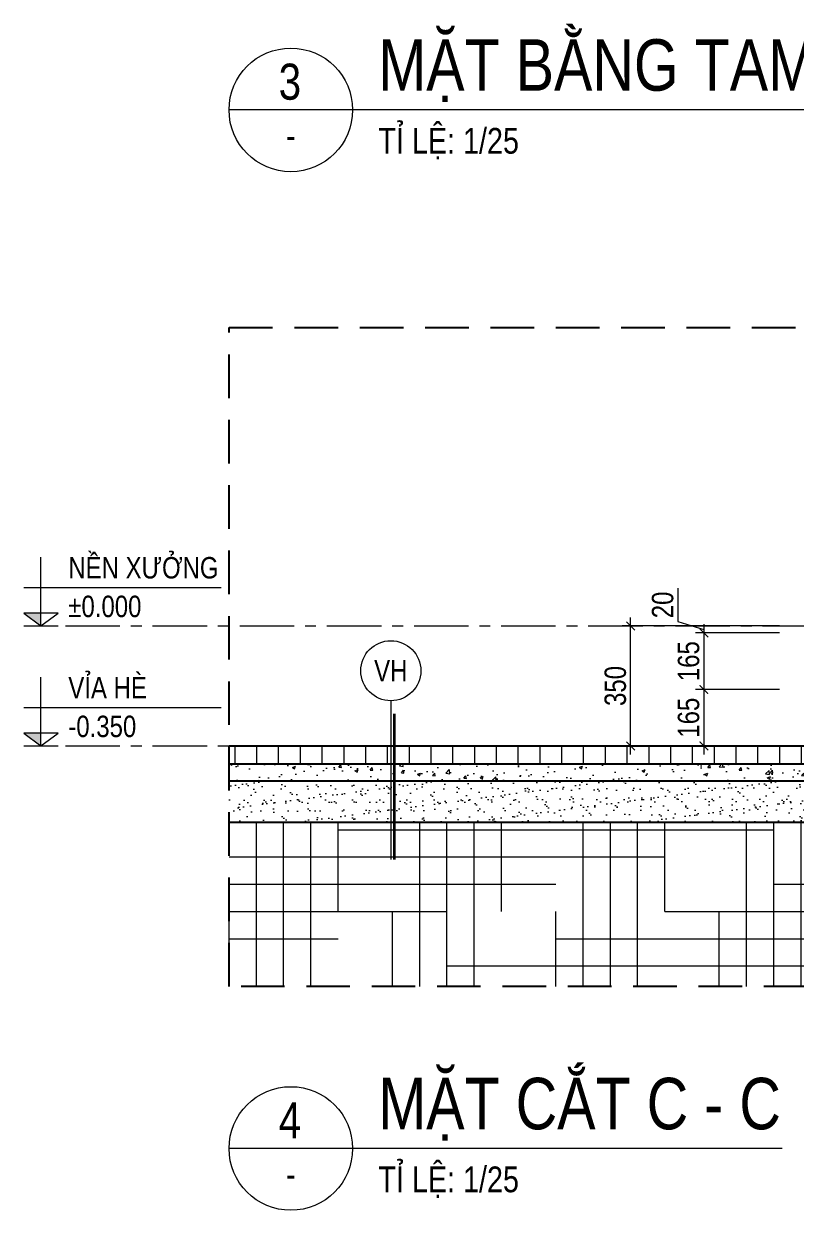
# Model space of a CAD drawing. Header units: millimetres. Extents: x -547695 to 905972, y -1055718 to 167349.
# Drawn here: x -528952 to -526700, y -1019778 to -1016321 of the extents above; entities that cross this region are included whole.
import ezdxf
from ezdxf.enums import TextEntityAlignment as Align

# ---------------------------------------------------------------- set-up
doc = ezdxf.new("R2010")
doc.units = ezdxf.units.MM
doc.linetypes.add('CENTER', pattern=[50.8, 31.75, -6.35, 6.35, -6.35])
doc.linetypes.add('HIDDEN', pattern=[9.525, 6.35, -3.175])
doc.layers.get('DEFPOINTS').update_dxf_attribs({"color": 1, "lineweight": 25})
for name, color, linetype, lineweight in [('A-CONC', 2, 'Continuous', 35), ('A-DIMS', 8, 'Continuous', 9), ('A-GRID', 250, 'CENTER', 15), ('A-HIDD', 45, 'HIDDEN', 9), ('A-PATT', 252, 'Continuous', 9), ('A-SYMBOLS', 10, 'Continuous', 13), ('HATCH', 159, 'Continuous', 0)]:
    doc.layers.add(name, color=color, linetype=linetype, lineweight=lineweight)
doc.styles.add('VTK _ Arial_2.5 mm', font='arial.ttf', dxfattribs={"width": 0.8})
doc.styles.add('VTK_Arial', font='arial.ttf', dxfattribs={"width": 0.8})
doc.dimstyles.new('$ZCDB_AUDIT_GENERATED_BDC7FD', dxfattribs={"dimscale": 25, "dimtxt": 2.5, "dimasz": 1, "dimexe": 1, "dimexo": 0, "dimgap": 0.5, "dimtad": 1, "dimdec": 0, "dimzin": 12, "dimdsep": 46, "dimtxsty": 'VTK_Arial', "dimblk": 'ARCHTICK', "dimcen": 0, "dimdle": 1, "dimclrd": 256, "dimclre": 256, "dimclrt": 7, "dimadec": 1, "dimazin": 3, "dimtfac": 1, "dimtdec": 0, "dimtmove": 0, "dimatfit": 2, "dimfxl": 20, "dimtolj": 1, "dimtzin": 0, "dimlwd": -1, "dimlwe": -1, "dimarcsym": 0})

# ---------------------------------------------------------------- blocks, each defined once
blk = doc.blocks.new('*U938')
for p, q in [((0, 0), (-14.5, 0)), ((60.11, 0), (0, 0))]:
    blk.add_line(p, q)
blk.add_circle((-8.5, 0), 6)
at = {"color": 7, "style": 'VTK_Arial', "width": 0.8}
blk.add_attdef('SECTION', (0, 1.86), '', height=5, dxfattribs=at)
blk.add_attdef('MARK', text='', height=3.5, dxfattribs=at).set_placement((-8.59, 0.99), align=Align.CENTER)
at = {"color": 7, "linetype": 'Continuous', "style": 'VTK_Arial', "width": 0.8}
blk.add_attdef('REF', text='', height=2.5, dxfattribs=at).set_placement((-8.49, -3.75), align=Align.CENTER)
at = {"color": 7, "linetype": 'Continuous', "style": 'VTK_Arial', "width": 0.8, "flags": 8}
blk.add_attdef('SCALE-I', (0, -4.25), '', height=2.5, dxfattribs=at)
blk = doc.blocks.new('*U274')
for p, q in [((0, 0), (-14.5, 0)), ((39.23, 0), (0, 0))]:
    blk.add_line(p, q)
blk.add_circle((-8.5, 0), 6)
at = {"color": 7, "style": 'VTK_Arial', "width": 0.8}
blk.add_attdef('SECTION', (0, 1.86), '', height=5, dxfattribs=at)
blk.add_attdef('MARK', text='', height=3.5, dxfattribs=at).set_placement((-8.59, 0.99), align=Align.CENTER)
at = {"color": 7, "linetype": 'Continuous', "style": 'VTK_Arial', "width": 0.8}
blk.add_attdef('REF', text='', height=2.5, dxfattribs=at).set_placement((-8.49, -3.75), align=Align.CENTER)
at = {"color": 7, "linetype": 'Continuous', "style": 'VTK_Arial', "width": 0.8, "flags": 8}
blk.add_attdef('SCALE-I', (0, -4.25), '', height=2.5, dxfattribs=at)
blk = doc.blocks.new('*U94')
for p, q in [((0, -4.5), (0, 3.5)), ((-2, 0), (21, 0)), ((-2, -4.5), (2, -4.5))]:
    blk.add_line(p, q)
blk.add_lwpolyline([(0, -4.5), (2, -3), (-2, -3)], close=True)
blk.add_solid([(-2, -3), (0, -3), (0, -4.5)])
at = {"color": 7, "style": 'VTK _ Arial_2.5 mm', "width": 0.8, "flags": 4}
blk.add_attdef('FINISHFLOORLEVEL', text='', height=2.5, dxfattribs=at).set_placement((3.2, 3.53), align=Align.TOP_LEFT)
blk.add_attdef('NAMEOFLEVEL', (3.2, -3.47), '', height=2.5, dxfattribs=at)
blk = doc.blocks.new('*D944')
at = {"layer": 'A-DIMS', "ltscale": 5, "transparency": 16777216}
for p, q in [((-527045.1, -1017965.5), (-527045.1, -1018062.8)), ((-527045.1, -1018062.8), (-526969.4, -1018085.5)), ((-526749, -1018075.5), (-526994.4, -1018075.5)), ((-526969.4, -1018075.5), (-526969.4, -1018095.5)), ((-526749, -1018095.5), (-526994.4, -1018095.5))]:
    blk.add_line(p, q, dxfattribs=at)
at = {"layer": 'DEFPOINTS', "color": 0, "transparency": 16777216}
for p in [(-526749, -1018075.5), (-526969.4, -1018095.5), (-526749, -1018095.5)]:
    blk.add_point(p, dxfattribs=at)
at = {"layer": 'A-DIMS', "color": 7, "transparency": 16777216, "insert": (-527089.5, -1018014.1), "char_height": 62.5, "attachment_point": 5, "rotation": 90, "style": 'VTK_Arial'}
blk.add_mtext('\\A1;20', dxfattribs=at)
blk = doc.blocks.new('_ARCHTICK')
at = {"color": 0, "linetype": 'ByBlock', "const_width": 0.15}
blk.add_lwpolyline([(-0.5, -0.5), (0.5, 0.5)], dxfattribs=at)
blk = doc.blocks.new('*D945')
at = {"layer": 'A-DIMS', "ltscale": 5, "transparency": 16777216}
for p, q in [((-526969.4, -1018070.5), (-526969.4, -1018285.5)), ((-526749, -1018095.5), (-526994.4, -1018095.5)), ((-526749, -1018260.5), (-526994.4, -1018260.5))]:
    blk.add_line(p, q, dxfattribs=at)
at = {"layer": 'DEFPOINTS', "color": 0, "transparency": 16777216}
for p in [(-526749, -1018095.5), (-526969.4, -1018260.5), (-526749, -1018260.5)]:
    blk.add_point(p, dxfattribs=at)
at = {"layer": 'A-DIMS', "transparency": 16777216, "xscale": 25, "yscale": 25, "zscale": 25}
for p, rotation in [((-526969.4, -1018095.5), 90), ((-526969.4, -1018260.5), 270)]:
    blk.add_blockref('_ARCHTICK', p, dxfattribs=dict(at, rotation=rotation))
at = {"layer": 'A-DIMS', "color": 7, "transparency": 16777216, "insert": (-527013.9, -1018178), "char_height": 62.5, "attachment_point": 5, "rotation": 90, "style": 'VTK_Arial'}
blk.add_mtext('\\A1;165', dxfattribs=at)
blk = doc.blocks.new('*D946')
at = {"layer": 'A-DIMS', "ltscale": 5, "transparency": 16777216}
for p, q in [((-526749, -1018260.5), (-526994.4, -1018260.5)), ((-526969.4, -1018235.5), (-526969.4, -1018450)), ((-526749, -1018425), (-526994.4, -1018425))]:
    blk.add_line(p, q, dxfattribs=at)
at = {"layer": 'DEFPOINTS', "color": 0, "transparency": 16777216}
for p in [(-526749, -1018260.5), (-526969.4, -1018425), (-526749, -1018425)]:
    blk.add_point(p, dxfattribs=at)
at = {"layer": 'A-DIMS', "transparency": 16777216, "xscale": 25, "yscale": 25, "zscale": 25}
for p, rotation in [((-526969.4, -1018260.5), 90), ((-526969.4, -1018425), 270)]:
    blk.add_blockref('_ARCHTICK', p, dxfattribs=dict(at, rotation=rotation))
at = {"layer": 'A-DIMS', "color": 7, "transparency": 16777216, "insert": (-527013.9, -1018342.7), "char_height": 62.5, "attachment_point": 5, "rotation": 90, "style": 'VTK_Arial'}
blk.add_mtext('\\A1;165', dxfattribs=at)
blk = doc.blocks.new('*D947')
at = {"layer": 'A-DIMS', "ltscale": 5, "transparency": 16777216}
for p, q in [((-527183, -1018450), (-527183, -1018050.5)), ((-526793.3, -1018075.5), (-527208, -1018075.5)), ((-526793.3, -1018425), (-527208, -1018425))]:
    blk.add_line(p, q, dxfattribs=at)
at = {"layer": 'DEFPOINTS', "color": 0, "transparency": 16777216}
for p in [(-527183, -1018075.5), (-526793.3, -1018075.5), (-526793.3, -1018425)]:
    blk.add_point(p, dxfattribs=at)
at = {"layer": 'A-DIMS', "transparency": 16777216, "xscale": 25, "yscale": 25, "zscale": 25}
for p, rotation in [((-527183, -1018075.5), 90), ((-527183, -1018425), 270)]:
    blk.add_blockref('_ARCHTICK', p, dxfattribs=dict(at, rotation=rotation))
at = {"layer": 'A-DIMS', "color": 7, "transparency": 16777216, "insert": (-527227.4, -1018250.2), "char_height": 62.5, "attachment_point": 5, "rotation": 90, "style": 'VTK_Arial'}
blk.add_mtext('\\A1;350', dxfattribs=at)
blk = doc.blocks.new('*U912')
at = {"const_width": 0.3}
blk.add_lwpolyline([(0.42, -22), (0.42, -5)], dxfattribs=at)
blk.add_wipeout([(3.5, 0), (3.47, -0.44), (3.39, -0.87), (3.25, -1.29), (3.07, -1.69), (2.83, -2.06), (2.55, -2.4), (2.23, -2.7), (1.88, -2.96), (1.49, -3.17), (1.08, -3.33), (0.66, -3.44), (0.22, -3.49), (-0.22, -3.49), (-0.66, -3.44), (-1.08, -3.33), (-1.49, -3.17), (-1.88, -2.96), (-2.23, -2.7), (-2.55, -2.4), (-2.83, -2.06), (-3.07, -1.69), (-3.25, -1.29), (-3.39, -0.87), (-3.47, -0.44), (-3.5, 0), (-3.47, 0.44), (-3.39, 0.87), (-3.25, 1.29), (-3.07, 1.69), (-2.83, 2.06), (-2.55, 2.4), (-2.23, 2.7), (-1.88, 2.96), (-1.49, 3.17), (-1.08, 3.33), (-0.66, 3.44), (-0.22, 3.49), (0.22, 3.49), (0.66, 3.44), (1.08, 3.33), (1.49, 3.17), (1.88, 2.96), (2.23, 2.7), (2.55, 2.4), (2.83, 2.06), (3.07, 1.69), (3.25, 1.29), (3.39, 0.87), (3.47, 0.44)])
blk.add_lwpolyline([(0, -3.5), (0, -22)])
blk.add_circle((0, 0), 3.5)
at = {"color": 7, "style": 'VTK _ Arial_2.5 mm', "width": 0.8, "flags": 8}
blk.add_attdef('SYMBOL', text='', height=2.5, dxfattribs=at).set_placement((0, 0), align=Align.MIDDLE_CENTER)

msp = doc.modelspace()

# ---------------------------------------------------------------- hatches: boundary and pattern name
at = {"layer": 'A-PATT', "transparency": 33554620}
h = msp.add_hatch(dxfattribs=at)
h.set_pattern_fill('ANSI37', color=250, scale=20, angle=45)
h.set_pattern_definition([(90, (-528653.45, -1018476.99), (-63.5, 4e-15), []), (180, (-528653.45, -1018476.99), (-8e-15, -63.5), [])])
h.paths.add_polyline_path([(-528353.4, -1018477), (-528353.4, -1018425), (-526578.9, -1018425), (-526578.9, -1018477)])
h = msp.add_hatch(dxfattribs=at)
h.set_pattern_fill('AR-CONC', color=250, scale=0.5)
h.set_pattern_definition([(50, (-528653.45, -1018526.99), (91.0923, -7.9695), [9.525, -104.775]), (355, (-528653.45, -1018526.99), (-17.6217, 95.5284), [7.62, -83.8203]), (100.4514, (-528645.86, -1018527.66), (73.4706, 87.559), [8.095, -89.045]), (46.184, (-528653.45, -1018501.59), (135.5395, -21.021), [14.2875, -157.1625]), (96.6356, (-528642.15, -1018503.34), (118.702, 123.713), [12.1425, -133.568]), (351.184, (-528653.45, -1018501.59), (118.702, 123.713), [11.43, -125.73]), (21, (-528640.75, -1018507.94), (75.8072, -51.1326), [9.525, -104.775]), (326, (-528640.75, -1018507.94), (30.901, 92.094), [7.62, -83.82]), (71.4514, (-528634.43, -1018512.2), (106.7082, 40.9614), [8.095, -89.045]), (37.5, (-528653.45, -1018526.992), (1.5443, 42.2775), [0, -82.804, 0, -85.09, 0, -84.1375]), (7.5, (-528653.45, -1018526.99), (33.4098, 50.0903), [0, -48.514, 0, -80.899, 0, -32.0675]), (327.5, (-528681.77, -1018526.992), (67.7953, -2.86437), [0, -31.75, 0, -99.06, 0, -131.445]), (317.5, (-528694.47, -1018526.99), (74.0646, 12.7132), [0, -41.275, 0, -65.786, 0, -93.345])])
h.paths.add_polyline_path([(-528353.4, -1018527), (-528353.4, -1018477), (-526578.9, -1018477), (-526578.9, -1018527), (-528353.4, -1018527)])
h = msp.add_hatch(dxfattribs=at)
h.set_pattern_fill('AR-SAND', color=250)
h.set_pattern_definition([(37.5, (-528653.45, -1018646.99), (-1.6, 48.9413), [0, -38.608, 0, -43.18, 0, -41.275]), (7.5, (-528653.45, -1018646.99), (44.9523, 71.6825), [0, -20.828, 0, -34.798, 0, -13.335]), (327.5, (-528684.69, -1018646.99), (79.0992, 0.1437), [0, -12.7, 0, -45.72, 0, -59.69]), (317.5, (-528684.69, -1018646.99), (76.3556, 22.293), [0, -6.35, 0, -29.972, 0, -34.29])])
h.paths.add_polyline_path([(-528353.4, -1018647), (-528353.4, -1018527), (-526578.9, -1018527), (-526578.9, -1018647), (-528353.4, -1018647)])
at = {"layer": 'HATCH', "transparency": 33554620}
h = msp.add_hatch(dxfattribs=at)
h.set_pattern_fill('HOUND', color=256, scale=50)
h.set_pattern_definition([(0, (-528353.45, -1012557.34), (317.5, 79.375), [1270, -635]), (90, (-528353.45, -1012557.34), (-79.375, -317.5), [1270, -635])])
h.paths.add_polyline_path([(-528353.4, -1019125.9), (-528353.4, -1018647), (-526578.9, -1018647), (-526578.9, -1018707), (-526628.9, -1018707), (-526628.9, -1018757), (-526278.9, -1018757), (-526278.9, -1018707), (-526328.9, -1018707), (-526328.9, -1018482.2), (-525941.4, -1018275.5), (-524808.9, -1018275.5), (-524808.9, -1018925.6), (-524858.9, -1018925.6), (-524858.9, -1018975.6), (-524308.9, -1018975.6), (-524308.9, -1018925.6), (-524358.9, -1018925.6), (-524358.9, -1018295.5), (-524191.1, -1018295.5), (-524191.1, -1019125.9)])

# ---------------------------------------------------------------- linework, layer by layer
at = {"layer": 'A-CONC', "lineweight": -2}
msp.add_lwpolyline([(-528353.4, -1018425), (-526578.9, -1018425)], dxfattribs=at)
at = {"layer": 'A-GRID', "ltscale": 5}
for points in [[(-528830.3, -1018075.5), (-524191.1, -1018075.5)], [(-528830.3, -1018425), (-524191.1, -1018425)]]:
    msp.add_lwpolyline(points, dxfattribs=at)
at = {"layer": 'A-HIDD', "lineweight": -2, "ltscale": 20}
msp.add_lwpolyline([(-528353.4, -1017205.7), (-524191.1, -1017205.7), (-524191.1, -1019125.9), (-528353.4, -1019125.9)], close=True, dxfattribs=at)
at = {"layer": 'A-PATT', "color": 250, "lineweight": -2}
for points in [[(-528353.4, -1018477), (-526578.9, -1018477)], [(-528353.4, -1018527), (-526578.9, -1018527)]]:
    msp.add_lwpolyline(points, dxfattribs=at)

# ---------------------------------------------------------------- block references
at = {"layer": 'A-SYMBOLS', "xscale": 30, "yscale": 30, "zscale": 30}
for name, p, values in [('*U938', (-527918.4, -1016572.1), {'SECTION': 'MẶT BẰNG TAM CẤP 2', 'SCALE-I': 'TỈ LỆ: 1/25', 'REF': '-', 'MARK': '3'}), ('*U274', (-527918.4, -1019597.5), {'SECTION': 'MẶT CẮT C - C', 'SCALE-I': 'TỈ LỆ: 1/25', 'REF': '-', 'MARK': '4'})]:
    msp.add_blockref(name, p, dxfattribs=at).add_auto_attribs(values)
at = {"layer": 'A-SYMBOLS'}
ref = msp.add_blockref('*U94', (-528901.9, -1017963), dxfattribs=dict(at, xscale=25, yscale=25, zscale=25, rotation=359.9999999999997))
ref.add_attrib('FINISHFLOORLEVEL', 'NỀN XƯỞNG', dxfattribs={"layer": '0', "color": 7, "height": 62.5, "rotation": 360, "style": 'VTK _ Arial_2.5 mm', "width": 0.8}).set_placement((-528821.9, -1017874.6), align=Align.TOP_LEFT)
ref.add_attrib('NAMEOFLEVEL', '%%p0.000', (-528821.9, -1018049.7), dxfattribs={"layer": '0', "color": 7, "height": 62.5, "rotation": 360, "style": 'VTK _ Arial_2.5 mm', "width": 0.8})
ref = msp.add_blockref('*U94', (-528901.9, -1018312.5), dxfattribs=dict(at, xscale=25, yscale=25, zscale=25, rotation=359.9999999999997))
ref.add_attrib('FINISHFLOORLEVEL', 'VỈA HÈ', dxfattribs={"layer": '0', "color": 7, "height": 62.5, "rotation": 360, "style": 'VTK _ Arial_2.5 mm', "width": 0.8}).set_placement((-528821.9, -1018224.1), align=Align.TOP_LEFT)
ref.add_attrib('NAMEOFLEVEL', '-0.350', (-528821.9, -1018399.2), dxfattribs={"layer": '0', "color": 7, "height": 62.5, "rotation": 360, "style": 'VTK _ Arial_2.5 mm', "width": 0.8})

# ---------------------------------------------------------------- dimensions: what is measured, and where the dimension line sits
at = {"layer": 'A-DIMS', "ltscale": 5}
for base, p1, p2, picture, middle in [((-526969.4, -1018095.5), (-526749, -1018075.5), (-526749, -1018095.5), '*D944', (-527089.5, -1018050.3)), ((-527182.9764, -1018075.4843), (-526793.2887, -1018424.9919), (-526793.2887, -1018075.4843), '*D947', (-527227.4085, -1018250.2381)), ((-526969.4, -1018260.5), (-526749, -1018095.5), (-526749, -1018260.5), '*D945', (-527013.9, -1018178)), ((-526969.4425, -1018424.9919), (-526748.9917, -1018260.4842), (-526748.9917, -1018424.9919), '*D946', (-527013.8533, -1018342.7381))]:
    dim = msp.add_linear_dim(base=base, p1=p1, p2=p2, angle=90, dimstyle='$ZCDB_AUDIT_GENERATED_BDC7FD', override={"dimpost": '\\X', "dimblk": 'ARCHTICK', "dimtmove": 1}, dxfattribs=at)
    dim.commit()
    dim.dimension.update_dxf_attribs({"geometry": picture, "text_midpoint": middle})

# ---------------------------------------------------------------- next in the draw order: block references
at = {"layer": 'A-SYMBOLS', "xscale": 25, "yscale": 25, "zscale": 25}
msp.add_blockref('*U912', (-527882, -1018205.9), dxfattribs=at).add_auto_attribs({'SYMBOL': 'VH'})

# ---------------------------------------------------------------- next in the draw order: linework, layer by layer
at = {"layer": 'A-PATT', "lineweight": -2}
msp.add_lwpolyline([(-528353.4, -1018647), (-526578.9, -1018647)], dxfattribs=at)

doc.saveas('drawing.dxf')
